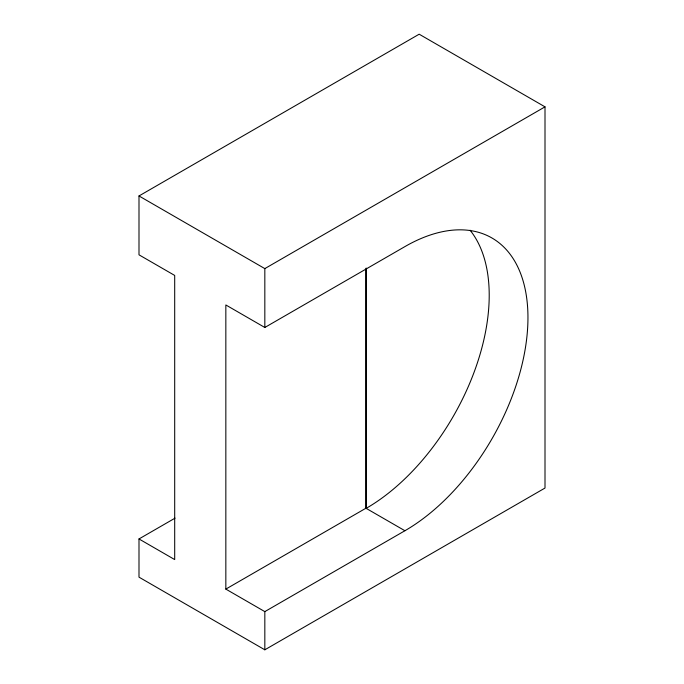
<?xml version="1.0" encoding="UTF-8"?>
<svg xmlns="http://www.w3.org/2000/svg" width="684" height="684" viewBox="0 0 684 684"><rect width="100%" height="100%" fill="white"/><g stroke="black" fill="none" stroke-linecap="round" stroke-linejoin="round"><path stroke-width="1.03" d="M138.997 538.958L174.694 559.572L174.694 275.438L138.997 254.824L138.997 195.957L419.172 34.2L545.003 106.849L545.003 488.043L264.828 649.8L138.997 577.151L138.997 538.958L175.053 518.139M138.997 195.957L264.828 268.607L545.003 106.849M264.828 327.474L404.919 246.599A174.001 100.454 -60 0 1 527.954 317.632A174.001 100.454 -60 0 1 404.919 530.733L264.828 611.616L225.84 589.104L225.84 304.961L264.828 327.474L264.828 268.607M225.84 589.104L365.923 508.221L404.919 530.733M366.171 268.025L366.171 508.366A174.001 100.454 -60 0 0 473.986 372.515A174.001 100.454 -60 0 0 470.07 230.217M365.923 268.949L365.923 508.221M264.828 611.616L264.828 649.8"/></g></svg>
